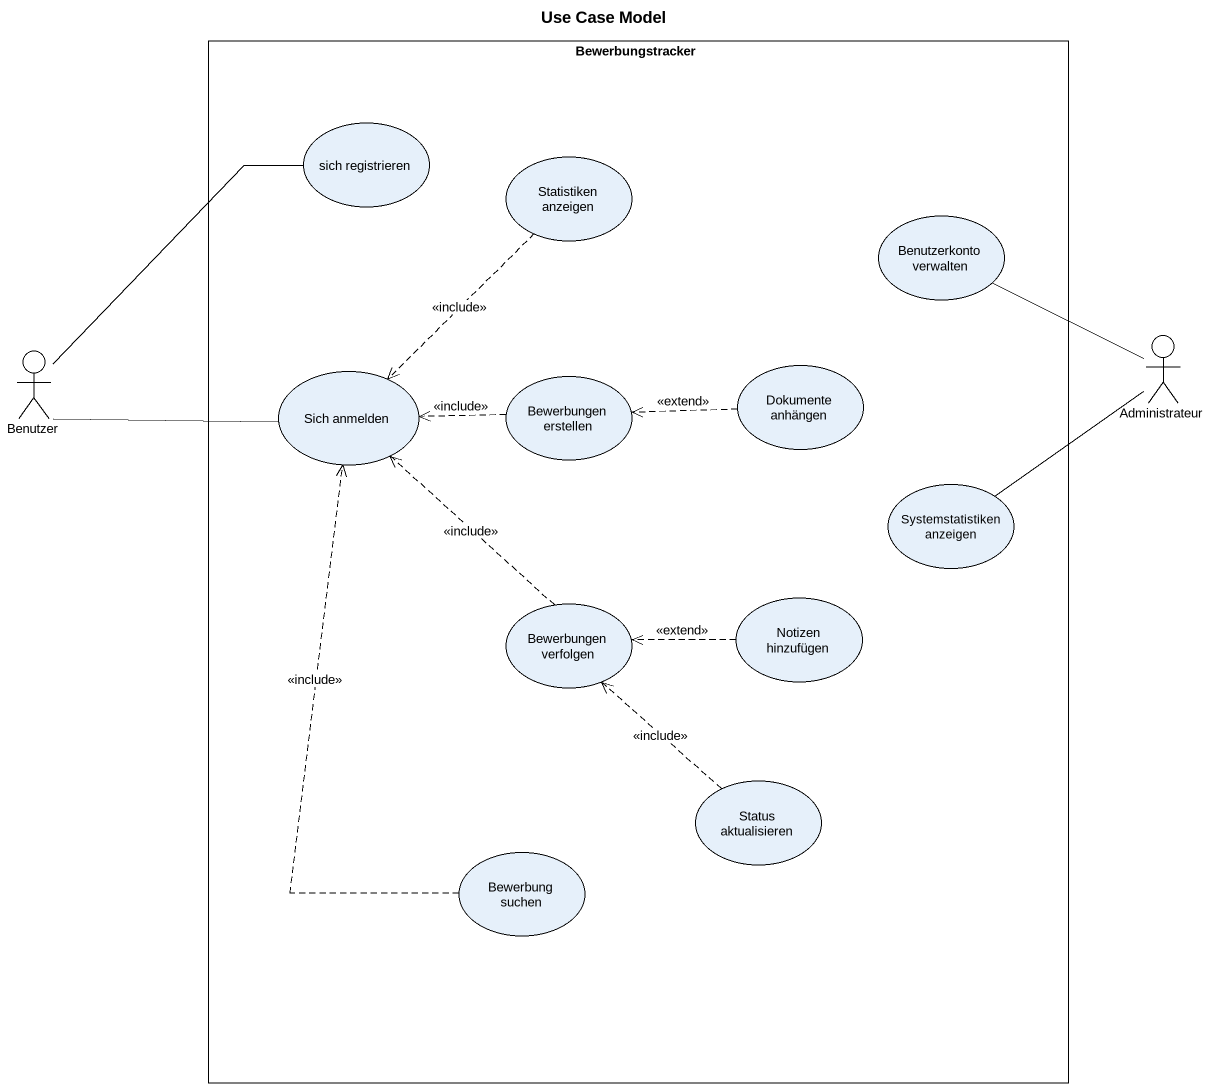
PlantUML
@startuml
title Use Case Model
rectangle Bewerbungstracker {
  usecase "sich registrieren" as sich_registrieren
  usecase "Statistiken anzeigen" as Statistiken_anzeigen
  usecase "Benutzerkonto verwalten" as Benutzerkonto_verwalten
  usecase "Sich anmelden" as Sich_anmelden
  usecase "Dokumente anhängen" as Dokumente_anhängen
  usecase "Bewerbungen erstellen" as Bewerbungen_erstellen
  usecase "Systemstatistiken anzeigen" as Systemstatistiken_anzeigen
  usecase "Bewerbungen verfolgen" as Bewerbungen_verfolgen
  usecase "Notizen hinzufügen" as Notizen_hinzufügen
  usecase "Status aktualisieren" as Status_aktualisieren
  usecase "Bewerbung suchen" as Bewerbung_suchen
}
actor Benutzer
actor Administrateur
Statistiken_anzeigen ..> Sich_anmelden : <<include>>
Benutzer -up- sich_registrieren
Benutzer -right- Sich_anmelden
Dokumente_anhängen .left.> Bewerbungen_erstellen : <<extend>>
Administrateur -up- Benutzerkonto_verwalten
Bewerbungen_erstellen .left.> Sich_anmelden : <<include>>
Systemstatistiken_anzeigen -up- Administrateur
Bewerbungen_verfolgen .up.> Sich_anmelden : <<include>>
Notizen_hinzufügen .left.> Bewerbungen_verfolgen : <<extend>>
Status_aktualisieren .up.> Bewerbungen_verfolgen : <<include>>
Bewerbung_suchen .up.> Sich_anmelden : <<include>>
@enduml
